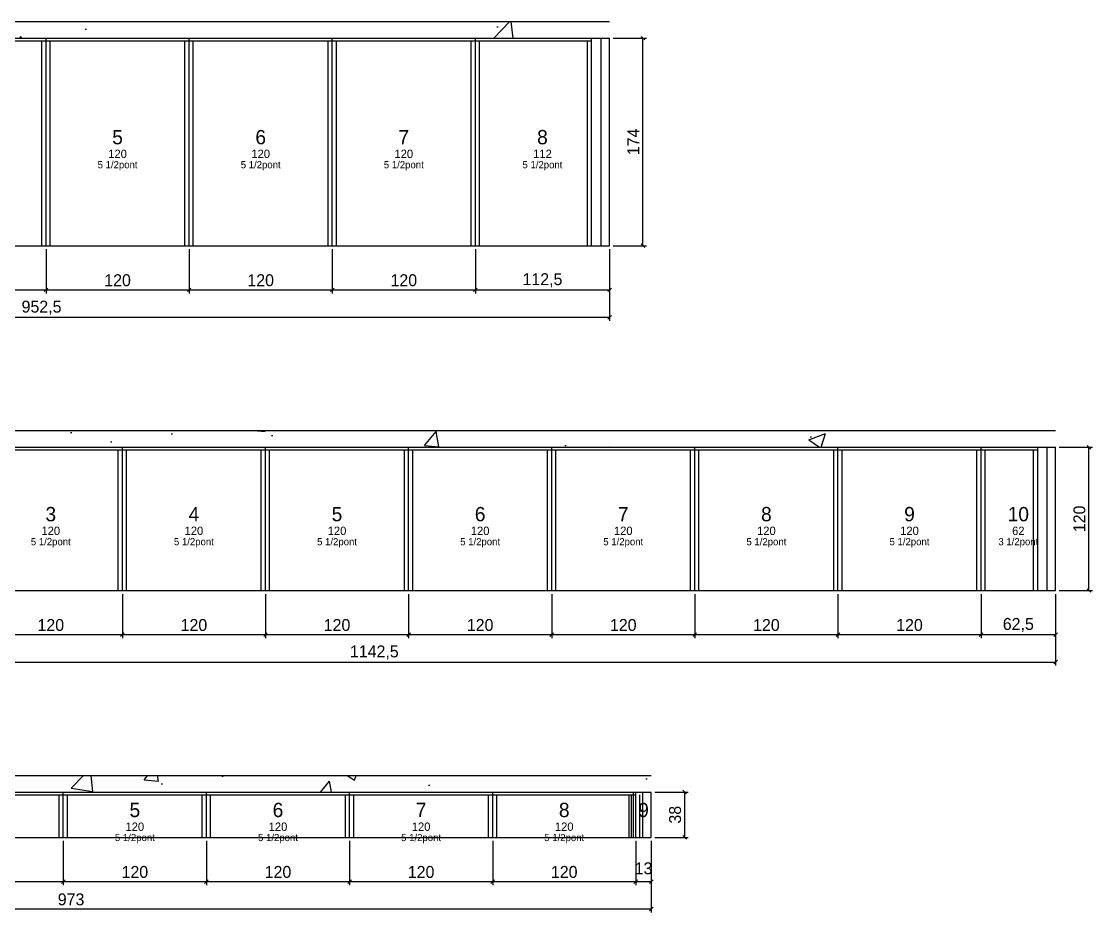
# Model space of a CAD drawing. Extents: x -69 to 3070, y -7854 to 1250.
# Drawn here: x 1665 to 2563, y -1920 to -1173 of the extents above; entities that cross this region are included whole.
import ezdxf
from ezdxf.enums import TextEntityAlignment as Align

# ---------------------------------------------------------------- set-up
doc = ezdxf.new("R2010")
doc.units = 0
for name, color, linetype in [('5', 5, 'Continuous'), ('CONCRETO', 251, 'Continuous'), ('COTA', 241, 'Continuous'), ('Hachura', 251, 'Continuous'), ('Painéis', 200, 'Continuous'), ('SARR_2.2x7', 40, 'Continuous'), ('SARR_3.5x7', 81, 'Continuous'), ('texto', 7, 'Continuous')]:
    doc.layers.add(name, color=color, linetype=linetype)
doc.dimstyles.new('PAINEL', dxfattribs={"dimtxt": 10, "dimasz": 3, "dimexe": 3, "dimexo": 3, "dimgap": 3, "dimtad": 1, "dimblk": 'OBLIQUE', "dimblk1": 'OBLIQUE', "dimcen": 2.5, "dimclrd": 4, "dimclre": 4, "dimclrt": 240, "dimazin": 3, "dimtfac": 1, "dimtmove": 0, "dimatfit": 3})

# ---------------------------------------------------------------- blocks, each defined once
blk = doc.blocks.new('_OBLIQUE')
at = {"color": 0, "linetype": 'BYBLOCK'}
blk.add_line((-0.5, -0.5), (0.5, 0.5), dxfattribs=at)

msp = doc.modelspace()

# ---------------------------------------------------------------- hatches: boundary and pattern name
at = {"layer": 'Hachura'}
h = msp.add_hatch(dxfattribs=at)
h.set_pattern_fill('AR-CONC', scale=0.8)
h.paths.add_polyline_path([(1205.5, -1187), (2158, -1187), (2158, -1173), (1205.5, -1173)])
h = msp.add_hatch(dxfattribs=at)
h.set_pattern_fill('AR-CONC', scale=0.8)
h.paths.add_polyline_path([(1389.5, -1530), (2532, -1530), (2532, -1516), (1389.5, -1516)])
h = msp.add_hatch(dxfattribs=at)
h.set_pattern_fill('AR-CONC', scale=0.8)
h.paths.add_polyline_path([(1220, -1819), (2193, -1819), (2193, -1805), (1220, -1805)])

# ---------------------------------------------------------------- linework, layer by layer
at = {"layer": 'CONCRETO'}
for p, q in [((1205.5, -1173), (2158, -1173)), ((1389.5, -1516), (2532, -1516)), ((1220, -1805), (2193, -1805))]:
    msp.add_line(p, q, dxfattribs=at)
at = {"layer": 'Painéis'}
for p, q in [((1205.5, -1187), (2158, -1187)), ((1565.5, -1187), (1685.5, -1187)), ((1685.5, -1361), (1685.5, -1187)), ((1685.5, -1187), (1805.5, -1187)), ((1685.5, -1361), (1685.5, -1187)), ((1805.5, -1361), (1805.5, -1187)), ((1805.5, -1187), (1925.5, -1187)), ((1805.5, -1361), (1805.5, -1187)), ((1925.5, -1361), (1925.5, -1187)), ((1925.5, -1187), (2045.5, -1187)), ((1925.5, -1361), (1925.5, -1187)), ((2045.5, -1361), (2045.5, -1187)), ((2045.5, -1187), (2158, -1187)), ((2045.5, -1361), (2045.5, -1187)), ((2158, -1361), (2158, -1187)), ((1205.5, -1361), (2158, -1361)), ((1565.5, -1361), (1685.5, -1361)), ((1685.5, -1361), (1805.5, -1361)), ((1805.5, -1361), (1925.5, -1361)), ((1925.5, -1361), (2045.5, -1361)), ((2045.5, -1361), (2158, -1361)), ((1389.5, -1530), (2532, -1530)), ((1629.5, -1530), (1749.5, -1530)), ((1749.5, -1650), (1749.5, -1530)), ((1749.5, -1530), (1869.5, -1530)), ((1749.5, -1650), (1749.5, -1530)), ((1869.5, -1650), (1869.5, -1530)), ((1869.5, -1530), (1989.5, -1530)), ((1869.5, -1650), (1869.5, -1530)), ((1989.5, -1650), (1989.5, -1530)), ((1989.5, -1530), (2109.5, -1530)), ((1989.5, -1650), (1989.5, -1530)), ((2109.5, -1650), (2109.5, -1530)), ((2109.5, -1530), (2229.5, -1530)), ((2109.5, -1650), (2109.5, -1530)), ((2229.5, -1650), (2229.5, -1530)), ((2229.5, -1530), (2349.5, -1530)), ((2229.5, -1650), (2229.5, -1530)), ((2349.5, -1650), (2349.5, -1530)), ((2349.5, -1530), (2469.5, -1530)), ((2349.5, -1650), (2349.5, -1530)), ((2469.5, -1650), (2469.5, -1530)), ((2469.5, -1530), (2532, -1530)), ((2469.5, -1650), (2469.5, -1530)), ((2532, -1650), (2532, -1530)), ((1389.5, -1650), (2532, -1650)), ((1629.5, -1650), (1749.5, -1650)), ((1749.5, -1650), (1869.5, -1650)), ((1869.5, -1650), (1989.5, -1650)), ((1989.5, -1650), (2109.5, -1650)), ((2109.5, -1650), (2229.5, -1650)), ((2229.5, -1650), (2349.5, -1650)), ((2349.5, -1650), (2469.5, -1650)), ((2469.5, -1650), (2532, -1650)), ((1220, -1819), (2193, -1819)), ((1580, -1819), (1700, -1819)), ((1700, -1857), (1700, -1819)), ((1700, -1819), (1820, -1819)), ((1700, -1857), (1700, -1819)), ((1820, -1857), (1820, -1819)), ((1820, -1819), (1940, -1819)), ((1820, -1857), (1820, -1819)), ((1940, -1857), (1940, -1819)), ((1940, -1819), (2060, -1819)), ((1940, -1857), (1940, -1819)), ((2060, -1857), (2060, -1819)), ((2060, -1819), (2180, -1819)), ((2060, -1857), (2060, -1819)), ((2180, -1857), (2180, -1819)), ((2180, -1819), (2193, -1819)), ((2180, -1857), (2180, -1819)), ((2193, -1857), (2193, -1819)), ((1220, -1857), (2193, -1857)), ((1580, -1857), (1700, -1857)), ((1700, -1857), (1820, -1857)), ((1820, -1857), (1940, -1857)), ((1940, -1857), (2060, -1857)), ((2060, -1857), (2180, -1857)), ((2180, -1857), (2193, -1857))]:
    msp.add_line(p, q, dxfattribs=at)
at = {"layer": 'Painéis', "color": 0}
for p, q in [((1685.5, -1361), (1685.5, -1187)), ((1805.5, -1361), (1805.5, -1187)), ((1925.5, -1361), (1925.5, -1187)), ((2045.5, -1361), (2045.5, -1187)), ((1749.5, -1650), (1749.5, -1530)), ((1869.5, -1650), (1869.5, -1530)), ((1989.5, -1650), (1989.5, -1530)), ((2109.5, -1650), (2109.5, -1530)), ((2229.5, -1650), (2229.5, -1530)), ((2349.5, -1650), (2349.5, -1530)), ((2469.5, -1650), (2469.5, -1530)), ((1700, -1857), (1700, -1819)), ((1820, -1857), (1820, -1819)), ((1940, -1857), (1940, -1819)), ((2060, -1857), (2060, -1819)), ((2180, -1857), (2180, -1819))]:
    msp.add_line(p, q, dxfattribs=at)
at = {"layer": 'SARR_2.2x7'}
for p, q in [((1565.5, -1189.2), (1685.5, -1189.2)), ((1685.5, -1189.2), (1805.5, -1189.2)), ((1805.5, -1189.2), (1925.5, -1189.2)), ((1925.5, -1189.2), (2045.5, -1189.2)), ((2045.5, -1189.2), (2143, -1189.2)), ((2151, -1361), (2151, -1187)), ((1629.5, -1532.2), (1749.5, -1532.2)), ((1749.5, -1532.2), (1869.5, -1532.2)), ((1869.5, -1532.2), (1989.5, -1532.2)), ((1989.5, -1532.2), (2109.5, -1532.2)), ((2109.5, -1532.2), (2229.5, -1532.2)), ((2229.5, -1532.2), (2349.5, -1532.2)), ((2349.5, -1532.2), (2469.5, -1532.2)), ((2469.5, -1532.2), (2517, -1532.2)), ((2525, -1650), (2525, -1530)), ((1580, -1821.2), (1700, -1821.2)), ((1700, -1821.2), (1820, -1821.2)), ((1820, -1821.2), (1940, -1821.2)), ((1940, -1821.2), (2060, -1821.2)), ((2060, -1821.2), (2180, -1821.2)), ((2186, -1857), (2186, -1819))]:
    msp.add_line(p, q, dxfattribs=at)
at = {"layer": 'SARR_3.5x7'}
for p, q in [((1682, -1361), (1682, -1189.2)), ((1685.5, -1361), (1685.5, -1187)), ((1685.5, -1361), (1685.5, -1187)), ((1689, -1361), (1689, -1189.2)), ((1802, -1361), (1802, -1189.2)), ((1805.5, -1361), (1805.5, -1187)), ((1805.5, -1361), (1805.5, -1187)), ((1809, -1361), (1809, -1189.2)), ((1922, -1361), (1922, -1189.2)), ((1925.5, -1361), (1925.5, -1187)), ((1925.5, -1361), (1925.5, -1187)), ((1929, -1361), (1929, -1189.2)), ((2042, -1361), (2042, -1189.2)), ((2045.5, -1361), (2045.5, -1187)), ((2045.5, -1361), (2045.5, -1187)), ((2049, -1361), (2049, -1189.2)), ((2139.5, -1361), (2139.5, -1189.2)), ((2143, -1361), (2143, -1187)), ((1682, -1361), (1685.5, -1361)), ((1685.5, -1361), (1689, -1361)), ((1802, -1361), (1805.5, -1361)), ((1805.5, -1361), (1809, -1361)), ((1922, -1361), (1925.5, -1361)), ((1925.5, -1361), (1929, -1361)), ((2042, -1361), (2045.5, -1361)), ((2045.5, -1361), (2049, -1361)), ((2139.5, -1361), (2143, -1361)), ((1746, -1650), (1746, -1532.2)), ((1749.5, -1650), (1749.5, -1530)), ((1749.5, -1650), (1749.5, -1530)), ((1753, -1650), (1753, -1532.2)), ((1866, -1650), (1866, -1532.2)), ((1869.5, -1650), (1869.5, -1530)), ((1869.5, -1650), (1869.5, -1530)), ((1873, -1650), (1873, -1532.2)), ((1986, -1650), (1986, -1532.2)), ((1989.5, -1650), (1989.5, -1530)), ((1989.5, -1650), (1989.5, -1530)), ((1993, -1650), (1993, -1532.2)), ((2106, -1650), (2106, -1532.2)), ((2109.5, -1650), (2109.5, -1530)), ((2109.5, -1650), (2109.5, -1530)), ((2113, -1650), (2113, -1532.2)), ((2226, -1650), (2226, -1532.2)), ((2229.5, -1650), (2229.5, -1530)), ((2229.5, -1650), (2229.5, -1530)), ((2233, -1650), (2233, -1532.2)), ((2346, -1650), (2346, -1532.2)), ((2349.5, -1650), (2349.5, -1530)), ((2349.5, -1650), (2349.5, -1530)), ((2353, -1650), (2353, -1532.2)), ((2466, -1650), (2466, -1532.2)), ((2469.5, -1650), (2469.5, -1530)), ((2469.5, -1650), (2469.5, -1530)), ((2473, -1650), (2473, -1532.2)), ((2513.5, -1650), (2513.5, -1532.2)), ((2517, -1650), (2517, -1530)), ((1746, -1650), (1749.5, -1650)), ((1749.5, -1650), (1753, -1650)), ((1866, -1650), (1869.5, -1650)), ((1869.5, -1650), (1873, -1650)), ((1986, -1650), (1989.5, -1650)), ((1989.5, -1650), (1993, -1650)), ((2106, -1650), (2109.5, -1650)), ((2109.5, -1650), (2113, -1650)), ((2226, -1650), (2229.5, -1650)), ((2229.5, -1650), (2233, -1650)), ((2346, -1650), (2349.5, -1650)), ((2349.5, -1650), (2353, -1650)), ((2466, -1650), (2469.5, -1650)), ((2469.5, -1650), (2473, -1650)), ((2513.5, -1650), (2517, -1650)), ((1696.5, -1857), (1696.5, -1821.2)), ((1700, -1857), (1700, -1819)), ((1700, -1857), (1700, -1819)), ((1703.5, -1857), (1703.5, -1821.2)), ((1816.5, -1857), (1816.5, -1821.2)), ((1820, -1857), (1820, -1819)), ((1820, -1857), (1820, -1819)), ((1823.5, -1857), (1823.5, -1821.2)), ((1936.5, -1857), (1936.5, -1821.2)), ((1940, -1857), (1940, -1819)), ((1940, -1857), (1940, -1819)), ((1943.5, -1857), (1943.5, -1821.2)), ((2056.5, -1857), (2056.5, -1821.2)), ((2060, -1857), (2060, -1819)), ((2060, -1857), (2060, -1819)), ((2063.5, -1857), (2063.5, -1821.2)), ((2174.5, -1857), (2174.5, -1821.2)), ((2176.5, -1857), (2176.5, -1821.2)), ((2178, -1857), (2178, -1819)), ((2180, -1857), (2180, -1819)), ((2180, -1857), (2180, -1819)), ((2183.5, -1857), (2183.5, -1821.2)), ((1696.5, -1857), (1700, -1857)), ((1700, -1857), (1703.5, -1857)), ((1816.5, -1857), (1820, -1857)), ((1820, -1857), (1823.5, -1857)), ((1936.5, -1857), (1940, -1857)), ((1940, -1857), (1943.5, -1857)), ((2056.5, -1857), (2060, -1857)), ((2060, -1857), (2063.5, -1857)), ((2174.5, -1857), (2178, -1857)), ((2176.5, -1857), (2180, -1857)), ((2180, -1857), (2183.5, -1857))]:
    msp.add_line(p, q, dxfattribs=at)

# ---------------------------------------------------------------- texts
at = {"layer": '5'}
for s, height, p in [('5', 12, (1745.5, -1270)), ('6', 12, (1865.5, -1270)), ('7', 12, (1985.5, -1270)), ('8', 12, (2101.75, -1270)), ('120', 7, (1745.5, -1284)), ('120', 7, (1865.5, -1284)), ('120', 7, (1985.5, -1284)), ('112', 7, (2101.75, -1284)), ('3', 12, (1689.5, -1586)), ('4', 12, (1809.5, -1586)), ('5', 12, (1929.5, -1586)), ('6', 12, (2049.5, -1586)), ('7', 12, (2169.5, -1586)), ('8', 12, (2289.5, -1586)), ('9', 12, (2409.5, -1586)), ('10', 12, (2500.75, -1586)), ('120', 7, (1689.5, -1600)), ('120', 7, (1809.5, -1600)), ('120', 7, (1929.5, -1600)), ('120', 7, (2049.5, -1600)), ('120', 7, (2169.5, -1600)), ('120', 7, (2289.5, -1600)), ('120', 7, (2409.5, -1600)), ('62', 7, (2500.75, -1600)), ('5', 12, (1760, -1834)), ('6', 12, (1880, -1834)), ('7', 12, (2000, -1834)), ('8', 12, (2120, -1834)), ('9', 12, (2186.5, -1834)), ('120', 7, (1760, -1848)), ('120', 7, (1880, -1848)), ('120', 7, (2000, -1848)), ('120', 7, (2120, -1848))]:
    msp.add_text(s, height=height, dxfattribs=at).set_placement(p, align=Align.MIDDLE_CENTER)
at = {"layer": 'texto', "char_height": 6, "attachment_point": 5}
for s, insert in [('5 1/2pont', (1745.5, -1294)), ('5 1/2pont', (1865.5, -1294)), ('5 1/2pont', (1985.5, -1294)), ('5 1/2pont', (2101.75, -1294)), ('5 1/2pont', (1689.5, -1610)), ('5 1/2pont', (1809.5, -1610)), ('5 1/2pont', (1929.5, -1610)), ('5 1/2pont', (2049.5, -1610)), ('5 1/2pont', (2169.5, -1610)), ('5 1/2pont', (2289.5, -1610)), ('5 1/2pont', (2409.5, -1610)), ('3 1/2pont', (2500.75, -1610)), ('5 1/2pont', (1760, -1858)), ('5 1/2pont', (1880, -1858)), ('5 1/2pont', (2000, -1858)), ('5 1/2pont', (2120, -1858))]:
    msp.add_mtext(s, dxfattribs=dict(at, insert=insert))

# ---------------------------------------------------------------- dimensions: what is measured, and where the dimension line sits
at = {"layer": 'COTA'}
for base, p1, p2 in [((2186, -1361), (2158, -1361), (2158, -1187)), ((2560, -1650), (2532, -1650), (2532, -1530)), ((2221, -1857), (2193, -1857), (2193, -1819))]:
    msp.add_linear_dim(base=base, p1=p1, p2=p2, angle=90, dimstyle='PAINEL', dxfattribs=at).render()
for base, p1, p2 in [((1205.5, -1421), (1205.5, -1361), (2158, -1361)), ((1565.5, -1398), (1565.5, -1361), (1685.5, -1361)), ((1685.5, -1398), (1685.5, -1361), (1805.5, -1361)), ((1805.5, -1398), (1805.5, -1361), (1925.5, -1361)), ((1925.5, -1398), (1925.5, -1361), (2045.5, -1361)), ((2045.5, -1398), (2045.5, -1361), (2158, -1361)), ((1389.5, -1710), (1389.5, -1650), (2532, -1650)), ((1629.5, -1687), (1629.5, -1650), (1749.5, -1650)), ((1749.5, -1687), (1749.5, -1650), (1869.5, -1650)), ((1869.5, -1687), (1869.5, -1650), (1989.5, -1650)), ((1989.5, -1687), (1989.5, -1650), (2109.5, -1650)), ((2109.5, -1687), (2109.5, -1650), (2229.5, -1650)), ((2229.5, -1687), (2229.5, -1650), (2349.5, -1650)), ((2349.5, -1687), (2349.5, -1650), (2469.5, -1650)), ((2469.5, -1687), (2469.5, -1650), (2532, -1650)), ((1220, -1917), (1220, -1857), (2193, -1857)), ((1580, -1894), (1580, -1857), (1700, -1857)), ((1700, -1894), (1700, -1857), (1820, -1857)), ((1820, -1894), (1820, -1857), (1940, -1857)), ((1940, -1894), (1940, -1857), (2060, -1857)), ((2060, -1894), (2060, -1857), (2180, -1857)), ((2180, -1894), (2180, -1857), (2193, -1857))]:
    msp.add_linear_dim(base=base, p1=p1, p2=p2, dimstyle='PAINEL', dxfattribs=at).render()

doc.saveas('drawing.dxf')
